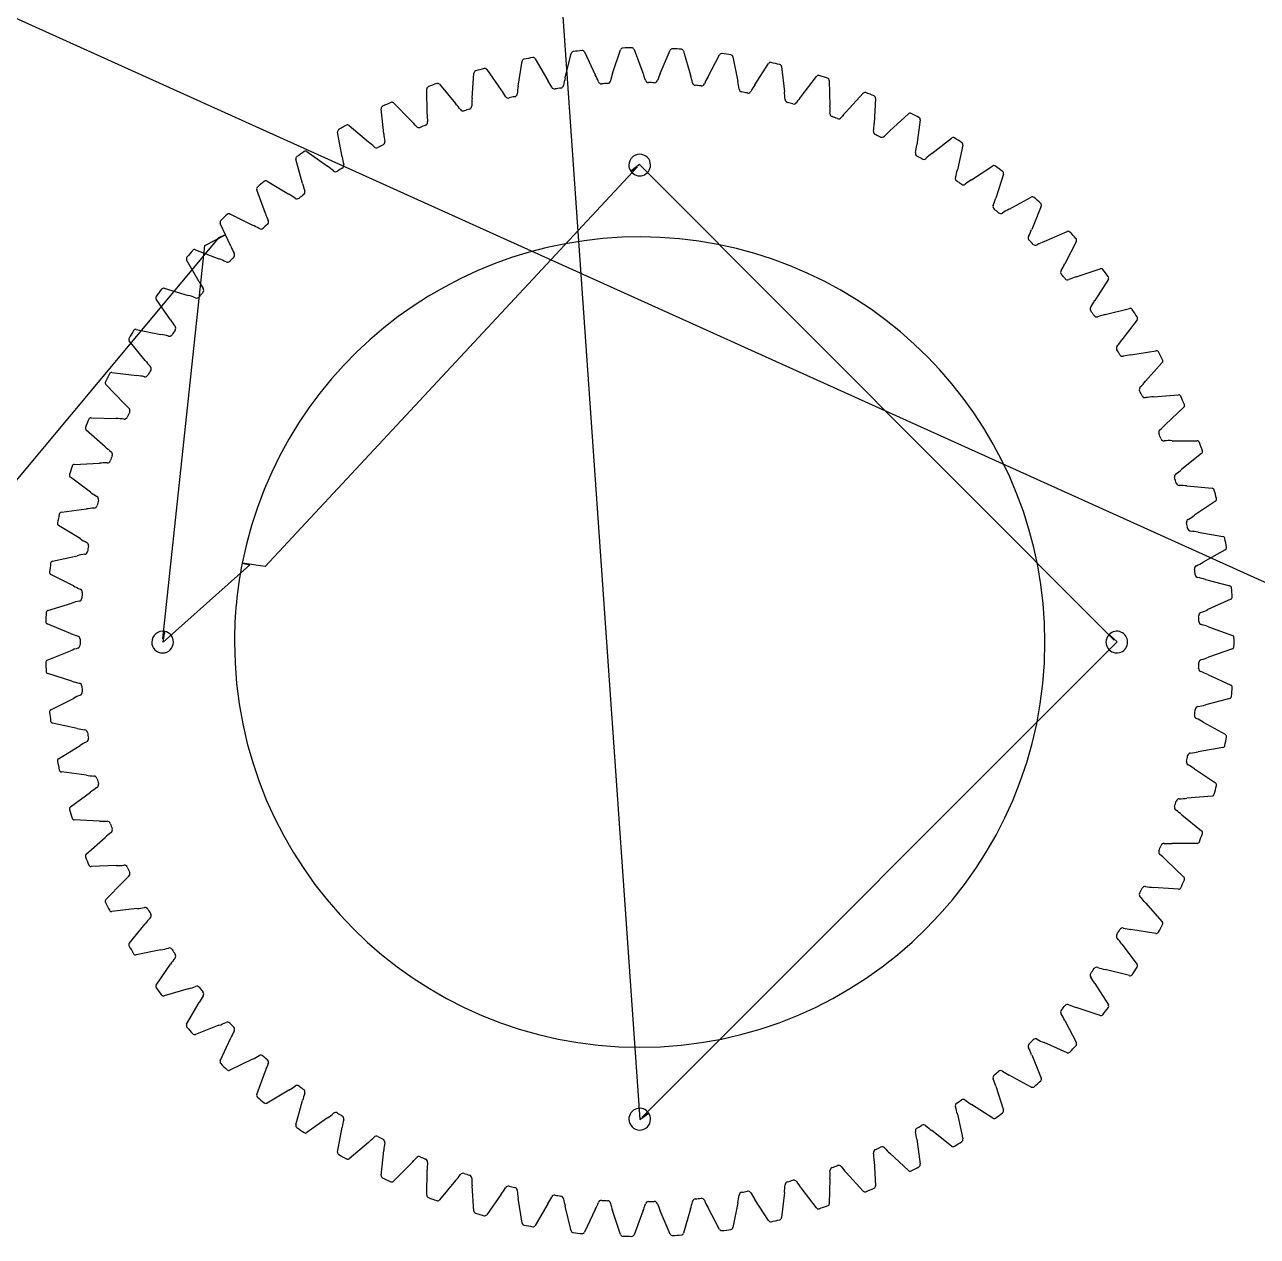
# Model space of a CAD drawing. Header units: inches. Extents: x 0.1 to 47.9, y 0.4 to 46.5.
# Drawn here: x 32.02 to 40, y 0.4 to 8.25 of the extents above; entities that cross this region are included whole.
import ezdxf

# ---------------------------------------------------------------- set-up
doc = ezdxf.new("R2010")
doc.units = ezdxf.units.IN
for name, color, linetype in [('10', 7, 'CONTINUOUS'), ('3', 7, 'CONTINUOUS'), ('9', 7, 'CONTINUOUS')]:
    doc.layers.add(name, color=color, linetype=linetype)

msp = doc.modelspace()

# ---------------------------------------------------------------- linework, layer by layer
at = {"layer": '10', "color": 10, "linetype": 'CONTINUOUS'}
for p, q in [((30.1251, 9.1201), (40.9117, 4.2479)), ((35.4872, 8.5059), (36.0018, 1.1569)), ((35.9843, 7.3274), (33.5737, 4.7393)), ((39.0746, 4.2629), (35.9982, 7.3431)), ((33.2706, 6.8697), (31.0888, 4.2525)), ((32.9113, 4.2704), (33.1836, 6.8198)), ((33.474, 4.7502), (32.9125, 4.2495)), ((36.0157, 1.1726), (39.0927, 4.2522))]:
    msp.add_line(p, q, dxfattribs=at)
at = {"layer": '3', "color": 3, "linetype": 'CONTINUOUS'}
for p, q in [((35.6419, 8.073), (35.7125, 7.9257)), ((35.8246, 7.9327), (35.8761, 8.0877)), ((35.9631, 8.0895), (36.021, 7.9369)), ((36.1334, 7.9345), (36.1977, 8.0846)), ((36.2845, 8.0791), (36.3295, 7.9222)), ((35.2129, 7.8519), (35.2378, 8.0133)), ((35.3233, 8.0296), (35.4059, 7.8887)), ((35.517, 7.9052), (35.5554, 8.0639)), ((36.4412, 7.9104), (36.5179, 8.0546)), ((36.6039, 8.0419), (36.6356, 7.8817)), ((36.746, 7.8607), (36.8344, 7.9979)), ((34.9142, 7.7734), (34.9256, 7.9363)), ((35.0094, 7.9597), (35.1035, 7.8263)), ((36.9191, 7.9781), (36.9373, 7.8158)), ((37.0455, 7.7856), (37.1451, 7.915)), ((34.6232, 7.6702), (34.6209, 7.8335)), ((34.7024, 7.8638), (34.8074, 7.7387)), ((37.2278, 7.8881), (37.2324, 7.7249)), ((37.3377, 7.6857), (37.4478, 7.8063)), ((37.5279, 7.7726), (37.5188, 7.6096)), ((34.3418, 7.543), (34.3259, 7.7055)), ((34.4046, 7.7426), (34.5196, 7.6267)), ((37.6205, 7.5617), (37.7403, 7.6727)), ((34.1179, 7.5968), (34.2423, 7.491)), ((37.8173, 7.6324), (37.7946, 7.4707)), ((34.0721, 7.3927), (34.0426, 7.5533)), ((37.8919, 7.4145), (38.0206, 7.5151)), ((33.8445, 7.4276), (33.9772, 7.3325)), ((38.094, 7.4685), (38.0578, 7.3092)), ((33.8159, 7.2204), (33.7731, 7.3779)), ((38.1501, 7.2451), (38.2867, 7.3345)), ((38.356, 7.2819), (38.3066, 7.1263)), ((33.5862, 7.2361), (33.7264, 7.1524)), ((33.575, 7.0272), (33.5191, 7.1806)), ((38.3931, 7.0547), (38.5368, 7.1324)), ((38.6014, 7.0742), (38.5392, 6.9232)), ((33.3169, 6.8886), (33.2826, 6.9628)), ((33.3447, 7.0236), (33.4915, 6.952)), ((33.3511, 6.8145), (33.3169, 6.8886)), ((38.6194, 6.8446), (38.7691, 6.91)), ((33.122, 6.7917), (33.2742, 6.7326)), ((38.8286, 6.8466), (38.754, 6.7014)), ((33.1458, 6.5839), (33.0651, 6.7259)), ((38.8274, 6.6163), (38.9819, 6.669)), ((39.036, 6.6008), (38.9494, 6.4623)), ((32.9605, 6.3369), (32.8683, 6.4716)), ((32.9194, 6.542), (33.076, 6.4958)), ((39.0155, 6.3714), (39.1739, 6.4109)), ((39.222, 6.3385), (39.1242, 6.2078)), ((32.7384, 6.2761), (32.8984, 6.2433)), ((32.7966, 6.0752), (32.6933, 6.2017)), ((39.1824, 6.1117), (39.3436, 6.1378)), ((32.5803, 5.9961), (32.7424, 5.9768)), ((39.3855, 6.0616), (39.2771, 5.9395)), ((32.6551, 5.8007), (32.5416, 5.9182)), ((39.327, 5.8388), (39.4898, 5.8514)), ((39.5252, 5.7719), (39.4069, 5.6593)), ((32.4462, 5.7038), (32.6094, 5.6981)), ((32.537, 5.5154), (32.4142, 5.623)), ((39.4483, 5.5549), (39.6116, 5.5537)), ((39.6402, 5.4716), (39.5129, 5.3693)), ((32.337, 5.4014), (32.5001, 5.4093)), ((32.4433, 5.2212), (32.3118, 5.3181)), ((39.5454, 5.2617), (39.708, 5.247)), ((32.2535, 5.0908), (32.4154, 5.1124)), ((39.7296, 5.1627), (39.5943, 5.0714)), ((32.3745, 4.9202), (32.2354, 5.0057)), ((39.6176, 4.9615), (39.7784, 4.9332)), ((32.1963, 4.7744), (32.3558, 4.8094)), ((39.7929, 4.8474), (39.6504, 4.7678)), ((32.3311, 4.6145), (32.1854, 4.6881)), ((39.6645, 4.6563), (39.8223, 4.6146)), ((32.1657, 4.4542), (32.3217, 4.5025)), ((39.8296, 4.5279), (39.6809, 4.4605)), ((32.3135, 4.3062), (32.1621, 4.3673)), ((39.6856, 4.3483), (39.8395, 4.2935)), ((32.1621, 4.1327), (32.3135, 4.1938)), ((39.8395, 4.2065), (39.6856, 4.1517)), ((32.3217, 3.9975), (32.1657, 4.0458)), ((39.6809, 4.0395), (39.8296, 3.9721)), ((32.1854, 3.8119), (32.3311, 3.8855)), ((39.8223, 3.8854), (39.6645, 3.8437)), ((32.3558, 3.6906), (32.1963, 3.7256)), ((39.6504, 3.7322), (39.7929, 3.6526)), ((32.2354, 3.4943), (32.3745, 3.5798)), ((39.7784, 3.5668), (39.6176, 3.5385)), ((32.4154, 3.3876), (32.2535, 3.4092)), ((39.5943, 3.4286), (39.7296, 3.3373)), ((32.3118, 3.1819), (32.4433, 3.2788)), ((39.708, 3.253), (39.5454, 3.2383)), ((39.5129, 3.1307), (39.6402, 3.0284)), ((32.5001, 3.0907), (32.337, 3.0986)), ((32.4142, 2.877), (32.537, 2.9846)), ((39.6116, 2.9463), (39.4483, 2.9451)), ((32.6094, 2.8019), (32.4462, 2.7962)), ((39.4069, 2.8407), (39.5252, 2.7281)), ((32.5416, 2.5818), (32.6551, 2.6993)), ((39.4898, 2.6486), (39.327, 2.6612)), ((39.2771, 2.5605), (39.3855, 2.4384)), ((32.7424, 2.5232), (32.5803, 2.5039)), ((32.6933, 2.2983), (32.7966, 2.4248)), ((39.3436, 2.3622), (39.1824, 2.3883)), ((32.8984, 2.2567), (32.7384, 2.2239)), ((39.1242, 2.2922), (39.222, 2.1615)), ((32.8683, 2.0284), (32.9605, 2.1631)), ((39.1739, 2.0891), (39.0155, 2.1286)), ((33.076, 2.0042), (32.9194, 1.958)), ((38.9494, 2.0377), (39.036, 1.8992)), ((33.0651, 1.7741), (33.1458, 1.9161)), ((38.9819, 1.831), (38.8274, 1.8837)), ((33.2742, 1.7674), (33.122, 1.7083)), ((38.754, 1.7986), (38.8286, 1.6534)), ((33.2826, 1.5372), (33.3511, 1.6855)), ((38.7691, 1.59), (38.6194, 1.6554)), ((33.4915, 1.548), (33.3447, 1.4764)), ((38.5392, 1.5768), (38.6014, 1.4258)), ((33.5191, 1.3194), (33.575, 1.4728)), ((38.5368, 1.3676), (38.3931, 1.4453)), ((38.3066, 1.3737), (38.356, 1.2181)), ((33.7264, 1.3476), (33.5862, 1.2639)), ((33.7731, 1.1221), (33.8159, 1.2796)), ((38.2867, 1.1655), (38.1501, 1.2549)), ((33.9772, 1.1675), (33.8445, 1.0724)), ((38.0578, 1.1908), (38.094, 1.0315)), ((34.0426, 0.9467), (34.0721, 1.1073)), ((38.0206, 0.9849), (37.8919, 1.0855)), ((34.2423, 1.009), (34.1179, 0.9032)), ((37.7946, 1.0293), (37.8173, 0.8676)), ((34.3259, 0.7945), (34.3418, 0.957)), ((37.5188, 0.8904), (37.5279, 0.7274)), ((37.7403, 0.8273), (37.6205, 0.9383)), ((34.5196, 0.8733), (34.4046, 0.7574)), ((34.6209, 0.6665), (34.6232, 0.8298)), ((37.4478, 0.6937), (37.3377, 0.8143)), ((34.8074, 0.7613), (34.7024, 0.6362)), ((34.9256, 0.5637), (34.9142, 0.7266)), ((37.2324, 0.7751), (37.2278, 0.6119)), ((35.1035, 0.6737), (35.0094, 0.5403)), ((35.2378, 0.4867), (35.2129, 0.6481)), ((36.8344, 0.5021), (36.746, 0.6393)), ((36.9373, 0.6842), (36.9191, 0.5219)), ((37.1451, 0.585), (37.0455, 0.7144)), ((35.4059, 0.6113), (35.3233, 0.4704)), ((35.5554, 0.4361), (35.517, 0.5948)), ((35.7125, 0.5743), (35.6419, 0.427)), ((35.8761, 0.4123), (35.8246, 0.5673)), ((36.021, 0.5631), (35.9631, 0.4105)), ((36.1977, 0.4154), (36.1334, 0.5655)), ((36.3295, 0.5778), (36.2845, 0.4209)), ((36.5179, 0.4454), (36.4412, 0.5896)), ((36.6356, 0.6183), (36.6039, 0.4581))]:
    msp.add_line(p, q, dxfattribs=at)
for centre, radius, start, end in [((35.5707, 8.0602), 0.0157, 96.4288, 166.3991), ((36, 4.25), 3.85, 95.5712, 96.4288), ((35.6278, 8.0662), 0.0157, 25.6009, 95.5712), ((35.891, 8.0827), 0.0157, 91.6288, 161.5991), ((36, 4.25), 3.85, 90.7712, 91.6288), ((35.9484, 8.0839), 0.0157, 20.8009, 90.7712), ((36.2121, 8.0784), 0.0157, 86.8288, 156.7991), ((36, 4.25), 3.85, 85.9712, 86.8288), ((36.2694, 8.0748), 0.0157, 16.0009, 85.9712), ((35.2534, 8.0109), 0.0157, 101.2288, 171.1991), ((36, 4.25), 3.85, 100.3712, 101.2288), ((35.3097, 8.0216), 0.0157, 30.4009, 100.3712), ((36.5317, 8.0472), 0.0157, 82.0288, 151.9991), ((36, 4.25), 3.85, 81.1712, 82.0288), ((36.5885, 8.0389), 0.0157, 11.2009, 81.1712), ((36.8476, 7.9894), 0.0157, 77.2288, 147.1991), ((36, 4.25), 3.85, 76.3712, 77.2288), ((36.9035, 7.9763), 0.0157, 6.4009, 76.3712), ((34.9413, 7.9352), 0.0157, 106.0288, 175.9991), ((36, 4.25), 3.85, 105.1712, 106.0288), ((34.9966, 7.9507), 0.0157, 35.2009, 105.1712), ((35.3501, 7.7374), 0.4084, 20.46406, 27.45763), ((36.2077, 7.7913), 0.4084, 159.74237, 166.73594), ((35.6442, 7.7795), 0.4084, 15.66406, 22.65763), ((36.5033, 7.7615), 0.4084, 154.94237, 161.93594), ((35.9407, 7.7969), 0.4084, 10.86406, 17.85763), ((36.7954, 7.7071), 0.4084, 150.14237, 157.13594), ((37.1575, 7.9054), 0.0157, 72.4288, 142.3991), ((36, 4.25), 3.85, 71.5712, 72.4288), ((34.6366, 7.8337), 0.0157, 110.8288, 180.7991), ((36, 4.25), 3.85, 109.9712, 110.8288), ((34.6904, 7.8537), 0.0157, 40.0009, 109.9712), ((34.7776, 7.5802), 0.4084, 30.06406, 37.05763), ((35.6142, 7.7764), 0.4084, 169.34237, 176.33594), ((35.0605, 7.6708), 0.4084, 25.26406, 32.25763), ((35.4488, 7.854), 0.0209, 205.26406, 278.69603), ((36, 4.25), 3.625, 98.10397, 98.69603), ((35.486, 7.8595), 0.0209, 278.10397, 351.53594), ((35.9107, 7.7963), 0.4084, 164.54237, 171.53594), ((35.7523, 7.8875), 0.0209, 200.46406, 273.89603), ((36, 4.25), 3.625, 93.30397, 93.89603), ((35.7899, 7.8898), 0.0209, 273.30397, 346.73594), ((36.0575, 7.8954), 0.0209, 195.66406, 269.09603), ((36, 4.25), 3.625, 88.50397, 89.09603), ((36.0952, 7.8947), 0.0209, 268.50397, 341.93594), ((36.3624, 7.8778), 0.0209, 190.86406, 264.29603), ((36, 4.25), 3.625, 83.70397, 84.29603), ((36.3998, 7.8739), 0.0209, 263.70397, 337.13594), ((36.2378, 7.7895), 0.4084, 6.06406, 13.05763), ((36.6647, 7.8348), 0.0209, 186.06406, 259.49603), ((37.0819, 7.6284), 0.4084, 145.34237, 152.33594), ((37.2121, 7.8877), 0.0157, 1.6009, 71.5712), ((34.3934, 7.7315), 0.0157, 44.8009, 114.7712), ((35.3205, 7.7317), 0.4084, 174.14237, 181.13594), ((35.1491, 7.7952), 0.0209, 210.06406, 283.49603), ((36, 4.25), 3.625, 102.90397, 103.49603), ((35.1858, 7.8038), 0.0209, 282.90397, 356.33594), ((36, 4.25), 3.625, 78.90397, 79.49603), ((36.7017, 7.8277), 0.0209, 258.90397, 332.33594), ((36.5331, 7.7571), 0.4084, 1.26406, 8.25763), ((36.9623, 7.7666), 0.0209, 181.26406, 254.69603), ((36, 4.25), 3.625, 74.10397, 74.69603), ((37.3608, 7.526), 0.4084, 140.54237, 147.53594), ((37.4594, 7.7957), 0.0157, 67.6288, 137.5991), ((36, 4.25), 3.85, 66.7712, 67.6288), ((37.5123, 7.7735), 0.0157, 356.8009, 66.7712), ((34.3415, 7.7071), 0.0157, 115.6288, 185.5991), ((36, 4.25), 3.85, 114.7712, 115.6288), ((35.0316, 7.6627), 0.4084, 178.94237, 185.93594), ((34.5032, 7.4662), 0.4084, 34.86406, 41.85763), ((34.8555, 7.7116), 0.0209, 214.86406, 288.29603), ((36, 4.25), 3.625, 107.70397, 108.29603), ((34.8913, 7.7232), 0.0209, 287.70397, 1.13594), ((36.9986, 7.7565), 0.0209, 254.10397, 327.53594), ((36.8247, 7.7002), 0.4084, 356.46406, 3.45763), ((37.2532, 7.6738), 0.0209, 176.46406, 249.89603), ((37.6302, 7.4007), 0.4084, 135.74237, 142.73594), ((37.7509, 7.6612), 0.0157, 62.8288, 132.7991), ((36, 4.25), 3.85, 61.9712, 62.8288), ((36, 4.25), 3.85, 119.5712, 120.4288), ((34.1078, 7.5848), 0.0157, 49.6009, 119.5712), ((34.2393, 7.3297), 0.4084, 39.66406, 46.65763), ((34.5698, 7.6037), 0.0209, 219.66406, 293.09603), ((36, 4.25), 3.625, 112.50397, 113.09603), ((34.6045, 7.6183), 0.0209, 292.50397, 5.93594), ((36, 4.25), 3.625, 69.30397, 69.89603), ((37.2885, 7.6606), 0.0209, 249.30397, 322.73594), ((37.1105, 7.6191), 0.4084, 351.66406, 358.65763), ((37.8018, 7.6346), 0.0157, 352.0009, 61.9712), ((34.0581, 7.5562), 0.0157, 120.4288, 190.3991), ((34.7494, 7.5697), 0.4084, 183.74237, 190.73594), ((37.5353, 7.5569), 0.0209, 171.66406, 245.09603), ((36, 4.25), 3.625, 64.50397, 65.09603), ((37.5694, 7.5408), 0.0209, 244.50397, 317.93594), ((37.8881, 7.2532), 0.4084, 130.94237, 137.93594), ((38.0302, 7.5027), 0.0157, 58.0288, 127.9991), ((36, 4.25), 3.85, 57.1712, 58.0288), ((36, 4.25), 3.85, 124.3712, 125.2288), ((33.8353, 7.4148), 0.0157, 54.4009, 124.3712), ((33.9878, 7.1715), 0.4084, 44.46406, 51.45763), ((34.2942, 7.4722), 0.0209, 224.46406, 297.89603), ((36, 4.25), 3.625, 117.30397, 117.89603), ((34.3276, 7.4897), 0.0209, 297.30397, 10.73594), ((37.3885, 7.5144), 0.4084, 346.86406, 353.85763), ((38.0787, 7.4719), 0.0157, 347.2009, 57.1712), ((33.7882, 7.3821), 0.0157, 125.2288, 195.1991), ((34.476, 7.4534), 0.4084, 188.54237, 195.53594), ((36, 7.3406), 0.0703, 360, 180), ((37.8066, 7.4168), 0.0209, 166.86406, 240.29603), ((36, 4.25), 3.625, 59.70397, 60.29603), ((37.8392, 7.398), 0.0209, 239.70397, 313.13594), ((38.1328, 7.0847), 0.4084, 126.14237, 133.13594), ((33.7504, 6.9929), 0.4084, 49.26406, 56.25763), ((34.0306, 7.3182), 0.0209, 229.26406, 302.69603), ((36, 4.25), 3.625, 122.10397, 122.69603), ((34.0624, 7.3384), 0.0209, 302.10397, 15.53594), ((36, 7.3406), 0.0703, 180, 213.75), ((36, 7.3406), 0.0703, 213.75, 0), ((37.6568, 7.3867), 0.4084, 342.06406, 349.05763), ((38.2953, 7.3214), 0.0157, 53.2288, 123.1991), ((36, 4.25), 3.85, 52.3712, 53.2288), ((38.341, 7.2867), 0.0157, 342.4009, 52.3712), ((33.5339, 7.186), 0.0157, 130.0288, 199.9991), ((36, 4.25), 3.85, 129.1712, 130.0288), ((33.5781, 7.2226), 0.0157, 59.2009, 129.1712), ((34.2133, 7.3146), 0.4084, 193.34237, 200.33594), ((38.0653, 7.2545), 0.0209, 162.06406, 235.49603), ((36, 4.25), 3.625, 54.90397, 55.49603), ((38.0962, 7.233), 0.0209, 234.90397, 308.33594), ((38.3625, 6.8963), 0.4084, 121.34237, 128.33594), ((33.5288, 6.795), 0.4084, 54.06406, 61.05763), ((33.7807, 7.1426), 0.0209, 234.06406, 307.49603), ((36, 4.25), 3.625, 126.90397, 127.49603), ((33.8107, 7.1654), 0.0209, 306.90397, 20.33594), ((37.9135, 7.2371), 0.4084, 337.26406, 344.25763), ((38.5442, 7.1186), 0.0157, 48.4288, 118.3991), ((36, 4.25), 3.85, 47.5712, 48.4288), ((38.3094, 7.0712), 0.0209, 157.26406, 230.69603), ((36, 4.25), 3.625, 50.10397, 50.69603), ((38.3385, 7.0472), 0.0209, 230.10397, 303.53594), ((38.5756, 6.6893), 0.4084, 116.54237, 123.53594), ((38.5869, 7.0802), 0.0157, 337.6009, 47.5712), ((33.2969, 6.9693), 0.0157, 134.8288, 204.7991), ((36, 4.25), 3.85, 133.9712, 134.8288), ((33.3379, 7.0095), 0.0157, 64.0009, 133.9712), ((33.3245, 6.5793), 0.4084, 58.86406, 65.85763), ((36, 4.25), 3.625, 131.70397, 132.29603), ((33.9631, 7.1544), 0.4084, 198.14237, 205.13594), ((33.5744, 6.972), 0.0209, 311.70397, 25.13594), ((36, 4.25), 2.625, 360, 168.75), ((33.5465, 6.9468), 0.0209, 238.86406, 312.29603), ((38.5374, 6.868), 0.0209, 152.46406, 225.89603), ((38.1567, 7.0665), 0.4084, 332.46406, 339.45763), ((38.7754, 6.8956), 0.0157, 43.6288, 113.5991), ((36, 4.25), 3.85, 42.7712, 43.6288), ((33.1163, 6.7771), 0.0157, 68.8009, 138.7712), ((33.7272, 6.9737), 0.4084, 202.94237, 209.93594), ((36, 4.25), 3.625, 45.30397, 45.89603), ((38.5643, 6.8417), 0.0209, 225.30397, 298.73594), ((38.7707, 6.4652), 0.4084, 111.74237, 118.73594), ((38.8146, 6.8538), 0.0157, 332.8009, 42.7712), ((33.0788, 6.7336), 0.0157, 139.6288, 209.5991), ((36, 4.25), 3.85, 138.7712, 139.6288), ((33.1389, 6.3473), 0.4084, 63.66406, 70.65763), ((33.3294, 6.732), 0.0209, 243.66406, 317.09603), ((36, 4.25), 3.625, 136.50397, 137.09603), ((33.3552, 6.7595), 0.0209, 316.50397, 29.93594), ((38.7476, 6.6465), 0.0209, 147.66406, 221.09603), ((38.3848, 6.8762), 0.4084, 327.66406, 334.65763), ((36, 4.25), 3.625, 40.50397, 41.09603), ((38.987, 6.6541), 0.0157, 38.8288, 108.7991), ((36, 4.25), 3.85, 37.9712, 38.8288), ((33.5073, 6.774), 0.4084, 207.74237, 214.73594), ((38.7722, 6.618), 0.0209, 220.50397, 293.93594), ((38.9464, 6.2256), 0.4084, 106.94237, 113.93594), ((39.0226, 6.6091), 0.0157, 328.0009, 37.9712), ((32.8812, 6.4805), 0.0157, 144.4288, 214.3991), ((36, 4.25), 3.85, 143.5712, 144.4288), ((32.9149, 6.5269), 0.0157, 73.6009, 143.5712), ((32.9735, 6.1005), 0.4084, 68.46406, 75.45763), ((33.1311, 6.4998), 0.0209, 248.46406, 321.89603), ((36, 4.25), 3.625, 141.30397, 141.89603), ((33.1545, 6.5294), 0.0209, 321.30397, 34.73594), ((38.9385, 6.4082), 0.0209, 142.86406, 216.29603), ((36, 4.25), 3.625, 35.70397, 36.29603), ((38.5962, 6.6674), 0.4084, 322.86406, 329.85763), ((39.1777, 6.3957), 0.0157, 34.0288, 103.9991), ((36, 4.25), 3.85, 33.1712, 34.0288), ((33.3048, 6.5566), 0.4084, 212.54237, 219.53594), ((38.9606, 6.3777), 0.0209, 215.70397, 289.13594), ((39.1014, 5.9721), 0.4084, 102.14237, 109.13594), ((39.2095, 6.3479), 0.0157, 323.2009, 33.1712), ((36, 4.25), 3.85, 148.3712, 149.2288), ((32.7352, 6.2608), 0.0157, 78.4009, 148.3712), ((32.8292, 5.8408), 0.4084, 73.26406, 80.25763), ((32.9529, 6.2519), 0.0209, 253.26406, 326.69603), ((36, 4.25), 3.625, 146.10397, 146.69603), ((32.9737, 6.2833), 0.0209, 326.10397, 39.53594), ((32.7055, 6.2117), 0.0157, 149.2288, 219.1991), ((39.1088, 6.1548), 0.0209, 138.06406, 211.49603), ((38.7894, 6.4417), 0.4084, 318.06406, 325.05763), ((33.1213, 6.3229), 0.4084, 217.34237, 224.33594), ((36, 4.25), 3.625, 30.90397, 31.49603), ((39.1283, 6.1225), 0.0209, 210.90397, 284.33594), ((39.2346, 5.7066), 0.4084, 97.34237, 104.33594), ((39.3461, 6.1223), 0.0157, 29.2288, 99.1991), ((36, 4.25), 3.85, 28.3712, 29.2288), ((39.3737, 6.072), 0.0157, 318.4009, 28.3712), ((32.5784, 5.9805), 0.0157, 83.2009, 153.1712), ((36, 4.25), 3.625, 150.90397, 151.49603), ((32.8142, 6.0229), 0.0209, 330.90397, 44.33594), ((32.5529, 5.9291), 0.0157, 154.0288, 223.9991), ((36, 4.25), 3.85, 153.1712, 154.0288), ((32.7073, 5.5699), 0.4084, 78.06406, 85.05763), ((32.796, 5.9899), 0.0209, 258.06406, 331.49603), ((38.963, 6.2006), 0.4084, 313.26406, 320.25763), ((39.2573, 5.8879), 0.0209, 133.26406, 206.69603), ((36, 4.25), 3.625, 26.10397, 26.69603), ((39.274, 5.8542), 0.0209, 206.10397, 279.53594), ((39.3451, 5.4308), 0.4084, 92.54237, 99.53594), ((39.491, 5.8357), 0.0157, 24.4288, 94.3991), ((36, 4.25), 3.85, 23.5712, 24.4288), ((32.9579, 6.0748), 0.4084, 222.14237, 229.13594), ((32.677, 5.7501), 0.0209, 335.70397, 49.13594), ((39.5144, 5.7833), 0.0157, 313.6009, 23.5712), ((36, 4.25), 3.85, 157.9712, 158.8288), ((32.4456, 5.6881), 0.0157, 88.0009, 157.9712), ((32.6084, 5.2897), 0.4084, 82.86406, 89.85763), ((32.6617, 5.7157), 0.0209, 262.86406, 336.29603), ((36, 4.25), 3.625, 155.70397, 156.29603), ((32.4245, 5.6348), 0.0157, 158.8288, 228.7991), ((39.3829, 5.6096), 0.0209, 128.46406, 201.89603), ((36, 4.25), 3.625, 21.30397, 21.89603), ((39.1158, 5.9458), 0.4084, 308.46406, 315.45763), ((32.8159, 5.8138), 0.4084, 226.94237, 233.93594), ((39.3968, 5.5746), 0.0209, 201.30397, 274.73594), ((39.4322, 5.1468), 0.4084, 87.74237, 94.73594), ((39.6115, 5.538), 0.0157, 19.6288, 89.5991), ((36, 4.25), 3.85, 18.7712, 19.6288), ((36, 4.25), 3.625, 160.50397, 161.09603), ((32.5631, 5.4668), 0.0209, 340.50397, 53.93594), ((39.6304, 5.4838), 0.0157, 308.8009, 18.7712), ((36, 4.25), 3.85, 162.7712, 163.6288), ((32.3378, 5.3857), 0.0157, 92.8009, 162.7712), ((32.5333, 5.0023), 0.4084, 87.66406, 94.65763), ((32.5507, 5.4312), 0.0209, 267.66406, 341.09603), ((39.2468, 5.6791), 0.4084, 303.66406, 310.65763), ((32.3212, 5.3307), 0.0157, 163.6288, 233.5991), ((39.4848, 5.3218), 0.0209, 123.66406, 197.09603), ((36, 4.25), 3.625, 16.50397, 17.09603), ((39.4957, 5.2857), 0.0209, 196.50397, 269.93594), ((32.6962, 5.5419), 0.4084, 231.74237, 238.73594), ((32.4734, 5.1749), 0.0209, 345.30397, 58.73594), ((39.4952, 4.8564), 0.4084, 82.94237, 89.93594), ((39.7066, 5.2313), 0.0157, 14.8288, 84.7991), ((36, 4.25), 3.85, 13.9712, 14.8288), ((32.4825, 4.7095), 0.4084, 92.46406, 99.45763), ((32.464, 5.1384), 0.0209, 272.46406, 345.89603), ((36, 4.25), 3.625, 165.30397, 165.89603), ((39.7209, 5.1757), 0.0157, 304.0009, 13.9712), ((36, 4.25), 3.85, 167.5712, 168.4288), ((32.2556, 5.0752), 0.0157, 97.6009, 167.5712), ((39.5623, 5.0264), 0.0209, 118.86406, 192.29603), ((39.355, 5.4024), 0.4084, 298.86406, 305.85763), ((32.2436, 5.0191), 0.0157, 168.4288, 238.3991), ((36, 4.25), 3.625, 11.70397, 12.29603), ((39.5701, 4.9896), 0.0209, 191.70397, 265.13594), ((39.5337, 4.5618), 0.4084, 78.14237, 85.13594), ((32.5997, 5.2609), 0.4084, 236.54237, 243.53594), ((32.4083, 4.8766), 0.0209, 350.10397, 63.53594), ((36, 4.25), 3.625, 170.10397, 170.69603), ((39.7757, 4.9177), 0.0157, 10.0288, 79.9991), ((36, 4.25), 3.85, 9.1712, 10.0288), ((32.4563, 4.4136), 0.4084, 97.26406, 104.25763), ((32.4021, 4.8394), 0.0209, 277.26406, 350.69603), ((39.7853, 4.8611), 0.0157, 299.2009, 9.1712), ((36, 4.25), 3.85, 172.3712, 173.2288), ((32.1996, 4.759), 0.0157, 102.4009, 172.3712), ((36, 4.25), 2.625, 168.75, 180), ((39.6147, 4.7256), 0.0209, 114.06406, 187.49603), ((36, 4.25), 3.625, 6.90397, 7.49603), ((39.4397, 5.1176), 0.4084, 294.06406, 301.05763), ((32.1925, 4.7021), 0.0157, 173.2288, 243.1991), ((39.6195, 4.6883), 0.0209, 186.90397, 260.33594), ((39.5474, 4.265), 0.4084, 73.34237, 80.33594), ((32.527, 4.9728), 0.4084, 241.34237, 248.33594), ((32.3685, 4.5738), 0.0209, 354.90397, 68.33594), ((36, 4.25), 3.625, 174.90397, 175.49603), ((39.8183, 4.5994), 0.0157, 5.2288, 75.1991), ((36, 4.25), 3.85, 4.3712, 5.2288), ((32.4551, 4.1165), 0.4084, 102.06406, 109.05763), ((32.3654, 4.5363), 0.0209, 282.06406, 355.49603), ((39.8231, 4.5422), 0.0157, 294.4009, 4.3712), ((36, 4.25), 3.85, 177.1712, 178.0288), ((32.1704, 4.4392), 0.0157, 107.2009, 177.1712), ((39.6419, 4.4215), 0.0209, 109.26406, 182.69603), ((36, 4.25), 3.625, 2.10397, 2.69603), ((39.5002, 4.8268), 0.4084, 289.26406, 296.25763), ((32.168, 4.3819), 0.0157, 178.0288, 247.9991), ((32.9094, 4.25), 0.0703, 78.75, 180), ((32.9094, 4.25), 0.0703, 360, 78.75), ((39.0906, 4.25), 0.0703, 360, 135), ((39.6434, 4.3839), 0.0209, 182.10397, 255.53594), ((39.5362, 3.9681), 0.4084, 68.54237, 75.53594), ((32.4787, 4.6797), 0.4084, 246.14237, 253.13594), ((32.3541, 4.2688), 0.0209, 359.70397, 73.13594), ((36, 4.25), 3.625, 179.70397, 180.29603), ((32.9094, 4.25), 0.0703, 180, 360), ((36, 4.25), 2.625, 180, 360), ((39.0906, 4.25), 0.0703, 135, 225), ((39.0906, 4.25), 0.0703, 225, 0), ((39.8342, 4.2787), 0.0157, 0.4288, 70.3991), ((36, 4.25), 3.85, 359.5712, 0.4288), ((32.4787, 3.8203), 0.4084, 106.86406, 113.85763), ((32.3541, 4.2312), 0.0209, 286.86406, 0.29603), ((39.8342, 4.2213), 0.0157, 289.6009, 359.5712), ((32.168, 4.1181), 0.0157, 112.0009, 181.9712), ((36, 4.25), 3.85, 181.9712, 182.8288), ((36, 4.25), 3.625, 357.30397, 357.89603), ((39.6419, 4.0785), 0.0209, 177.30397, 250.73594), ((39.6434, 4.1161), 0.0209, 104.46406, 177.89603), ((39.5362, 4.5319), 0.4084, 284.46406, 291.45763), ((32.1704, 4.0608), 0.0157, 182.8288, 252.7991), ((32.4551, 4.3835), 0.4084, 250.94237, 257.93594), ((39.5002, 3.6732), 0.4084, 63.74237, 70.73594), ((32.3654, 3.9637), 0.0209, 4.50397, 77.93594), ((32.3685, 3.9262), 0.0209, 291.66406, 5.09603), ((36, 4.25), 3.625, 184.50397, 185.09603), ((39.8231, 3.9578), 0.0157, 355.6288, 65.5991), ((36, 4.25), 3.85, 354.7712, 355.6288), ((32.527, 3.5272), 0.4084, 111.66406, 118.65763), ((39.5474, 4.235), 0.4084, 279.66406, 286.65763), ((39.8183, 3.9006), 0.0157, 284.8009, 354.7712), ((32.1925, 3.7979), 0.0157, 116.8009, 186.7712), ((36, 4.25), 3.85, 186.7712, 187.6288), ((39.6147, 3.7744), 0.0209, 172.50397, 245.93594), ((36, 4.25), 3.625, 352.50397, 353.09603), ((39.6195, 3.8117), 0.0209, 99.66406, 173.09603), ((39.4397, 3.3824), 0.4084, 58.94237, 65.93594), ((32.1996, 3.741), 0.0157, 187.6288, 257.5991), ((32.4563, 4.0864), 0.4084, 255.74237, 262.73594), ((32.4021, 3.6606), 0.0209, 9.30397, 82.73594), ((32.5997, 3.2391), 0.4084, 116.46406, 123.45763), ((32.4083, 3.6234), 0.0209, 296.46406, 9.89603), ((36, 4.25), 3.625, 189.30397, 189.89603), ((36, 4.25), 3.85, 349.9712, 350.8288), ((39.7853, 3.6389), 0.0157, 350.8288, 60.7991), ((36, 4.25), 3.625, 347.70397, 348.29603), ((39.5701, 3.5104), 0.0209, 94.86406, 168.29603), ((39.5337, 3.9382), 0.4084, 274.86406, 281.85763), ((39.7757, 3.5823), 0.0157, 280.0009, 349.9712), ((32.2436, 3.4809), 0.0157, 121.6009, 191.5712), ((36, 4.25), 3.85, 191.5712, 192.4288), ((39.5623, 3.4736), 0.0209, 167.70397, 241.13594), ((39.355, 3.0976), 0.4084, 54.14237, 61.13594), ((32.2556, 3.4248), 0.0157, 192.4288, 262.3991), ((32.4825, 3.7905), 0.4084, 260.54237, 267.53594), ((32.464, 3.3616), 0.0209, 14.10397, 87.53594), ((36, 4.25), 3.625, 194.10397, 194.69603), ((32.6962, 2.9581), 0.4084, 121.26406, 128.25763), ((32.4734, 3.3251), 0.0209, 301.26406, 14.69603), ((36, 4.25), 3.85, 345.1712, 346.0288), ((39.7209, 3.3243), 0.0157, 346.0288, 55.9991), ((36, 4.25), 3.625, 342.90397, 343.49603), ((39.4957, 3.2143), 0.0209, 90.06406, 163.49603), ((39.4952, 3.6436), 0.4084, 270.06406, 277.05763), ((39.7066, 3.2687), 0.0157, 275.2009, 345.1712), ((32.3212, 3.1693), 0.0157, 126.4009, 196.3712), ((36, 4.25), 3.85, 196.3712, 197.2288), ((39.4848, 3.1782), 0.0209, 162.90397, 236.33594), ((39.2468, 2.8209), 0.4084, 49.34237, 56.33594), ((32.3378, 3.1143), 0.0157, 197.2288, 267.1991), ((32.5333, 3.4977), 0.4084, 265.34237, 272.33594), ((32.5507, 3.0688), 0.0209, 18.90397, 92.33594), ((36, 4.25), 3.625, 198.90397, 199.49603), ((32.5631, 3.0332), 0.0209, 306.06406, 19.49603), ((32.8159, 2.6862), 0.4084, 126.06406, 133.05763), ((39.6115, 2.962), 0.0157, 270.4009, 340.3712), ((36, 4.25), 3.85, 340.3712, 341.2288), ((39.6304, 3.0162), 0.0157, 341.2288, 51.1991), ((32.4245, 2.8652), 0.0157, 131.2009, 201.1712), ((39.3829, 2.8904), 0.0209, 158.10397, 231.53594), ((36, 4.25), 3.625, 338.10397, 338.69603), ((39.3968, 2.9254), 0.0209, 85.26406, 158.69603), ((39.4322, 3.3532), 0.4084, 265.26406, 272.25763), ((36, 4.25), 3.85, 201.1712, 202.0288), ((32.4456, 2.8119), 0.0157, 202.0288, 271.9991), ((32.6084, 3.2103), 0.4084, 270.14237, 277.13594), ((32.6617, 2.7843), 0.0209, 23.70397, 97.13594), ((39.1158, 2.5542), 0.4084, 44.54237, 51.53594), ((32.9579, 2.4252), 0.4084, 130.86406, 137.85763), ((36, 4.25), 3.625, 203.70397, 204.29603), ((32.677, 2.7499), 0.0209, 310.86406, 24.29603), ((39.5144, 2.7167), 0.0157, 336.4288, 46.3991), ((36, 4.25), 3.625, 333.30397, 333.89603), ((39.274, 2.6458), 0.0209, 80.46406, 153.89603), ((39.3451, 3.0692), 0.4084, 260.46406, 267.45763), ((39.491, 2.6643), 0.0157, 265.6009, 335.5712), ((36, 4.25), 3.85, 335.5712, 336.4288), ((32.5529, 2.5709), 0.0157, 136.0009, 205.9712), ((36, 4.25), 3.85, 205.9712, 206.8288), ((39.2573, 2.6121), 0.0209, 153.30397, 226.73594), ((38.963, 2.2994), 0.4084, 39.74237, 46.73594), ((32.5784, 2.5195), 0.0157, 206.8288, 276.7991), ((32.7073, 2.9301), 0.4084, 274.94237, 281.93594), ((32.796, 2.5101), 0.0209, 28.50397, 101.93594), ((36, 4.25), 3.625, 208.50397, 209.09603), ((32.8142, 2.4771), 0.0209, 315.66406, 29.09603), ((33.1213, 2.1771), 0.4084, 135.66406, 142.65763), ((39.1283, 2.3775), 0.0209, 75.66406, 149.09603), ((39.2346, 2.7934), 0.4084, 255.66406, 262.65763), ((36, 4.25), 3.85, 330.7712, 331.6288), ((39.3737, 2.428), 0.0157, 331.6288, 41.5991), ((39.1088, 2.3452), 0.0209, 148.50397, 221.93594), ((36, 4.25), 3.625, 328.50397, 329.09603), ((38.7894, 2.0583), 0.4084, 34.94237, 41.93594), ((39.3461, 2.3777), 0.0157, 260.8009, 330.7712), ((32.7055, 2.2883), 0.0157, 140.8009, 210.7712), ((36, 4.25), 3.85, 210.7712, 211.6288), ((32.8292, 2.6592), 0.4084, 279.74237, 286.73594), ((32.9529, 2.2481), 0.0209, 33.30397, 106.73594), ((36, 4.25), 3.625, 213.30397, 213.89603), ((32.7352, 2.2392), 0.0157, 211.6288, 281.5991), ((33.3048, 1.9434), 0.4084, 140.46406, 147.45763), ((32.9737, 2.2167), 0.0209, 320.46406, 33.89603), ((39.2095, 2.1521), 0.0157, 326.8288, 36.7991), ((38.9385, 2.0918), 0.0209, 143.70397, 217.13594), ((36, 4.25), 3.625, 323.70397, 324.29603), ((38.5962, 1.8326), 0.4084, 30.14237, 37.13594), ((38.9606, 2.1223), 0.0209, 70.86406, 144.29603), ((39.1014, 2.5279), 0.4084, 250.86406, 257.85763), ((39.1777, 2.1043), 0.0157, 256.0009, 325.9712), ((36, 4.25), 3.85, 325.9712, 326.8288), ((32.8812, 2.0195), 0.0157, 145.6009, 215.5712), ((36, 4.25), 3.85, 215.5712, 216.4288), ((32.9735, 2.3995), 0.4084, 284.54237, 291.53594), ((33.1311, 2.0002), 0.0209, 38.10397, 111.53594), ((36, 4.25), 3.625, 218.10397, 218.69603), ((32.9149, 1.9731), 0.0157, 216.4288, 286.3991), ((33.5073, 1.726), 0.4084, 145.26406, 152.25763), ((33.1545, 1.9706), 0.0209, 325.26406, 38.69603), ((38.7476, 1.8535), 0.0209, 138.90397, 212.33594), ((38.3848, 1.6238), 0.4084, 25.34237, 32.33594), ((36, 4.25), 3.625, 318.90397, 319.49603), ((38.7722, 1.882), 0.0209, 66.06406, 139.49603), ((38.9464, 2.2744), 0.4084, 246.06406, 253.05763), ((36, 4.25), 3.85, 321.1712, 322.0288), ((39.0226, 1.8909), 0.0157, 322.0288, 31.9991), ((33.0788, 1.7664), 0.0157, 150.4009, 220.3712), ((33.1389, 2.1527), 0.4084, 289.34237, 296.33594), ((33.3294, 1.768), 0.0209, 42.90397, 116.33594), ((36, 4.25), 3.625, 222.90397, 223.49603), ((38.987, 1.8459), 0.0157, 251.2009, 321.1712), ((36, 4.25), 3.85, 220.3712, 221.2288), ((33.1163, 1.7229), 0.0157, 221.2288, 291.1991), ((33.7272, 1.5263), 0.4084, 150.06406, 157.05763), ((33.3552, 1.7405), 0.0209, 330.06406, 43.49603), ((38.5643, 1.6583), 0.0209, 61.26406, 134.69603), ((38.5374, 1.632), 0.0209, 134.10397, 207.53594), ((38.1567, 1.4335), 0.4084, 20.54237, 27.53594), ((36, 4.25), 3.625, 314.10397, 314.69603), ((38.7707, 2.0348), 0.4084, 241.26406, 248.25763), ((36, 4.25), 3.85, 316.3712, 317.2288), ((38.8146, 1.6462), 0.0157, 317.2288, 27.1991), ((33.2969, 1.5307), 0.0157, 155.2009, 225.1712), ((36, 4.25), 3.85, 225.1712, 226.0288), ((33.3245, 1.9207), 0.4084, 294.14237, 301.13594), ((33.5465, 1.5532), 0.0209, 47.70397, 121.13594), ((36, 4.25), 3.625, 227.70397, 228.29603), ((33.9631, 1.3456), 0.4084, 154.86406, 161.85763), ((33.5744, 1.528), 0.0209, 334.86406, 48.29603), ((38.7754, 1.6044), 0.0157, 246.4009, 316.3712), ((33.3379, 1.4905), 0.0157, 226.0288, 295.9991), ((38.3094, 1.4288), 0.0209, 129.30397, 202.73594), ((36, 4.25), 3.625, 309.30397, 309.89603), ((38.3385, 1.4528), 0.0209, 56.46406, 129.89603), ((38.5756, 1.8107), 0.4084, 236.46406, 243.45763), ((33.5288, 1.705), 0.4084, 298.94237, 305.93594), ((33.7807, 1.3574), 0.0209, 52.50397, 125.93594), ((36, 4.25), 3.625, 232.50397, 233.09603), ((37.9135, 1.2629), 0.4084, 15.74237, 22.73594), ((38.5442, 1.3814), 0.0157, 241.6009, 311.5712), ((36, 4.25), 3.85, 311.5712, 312.4288), ((38.5869, 1.4198), 0.0157, 312.4288, 22.3991), ((33.5339, 1.314), 0.0157, 160.0009, 229.9712), ((36, 4.25), 3.85, 229.9712, 230.8288), ((34.2133, 1.1854), 0.4084, 159.66406, 166.65763), ((33.8107, 1.3346), 0.0209, 339.66406, 53.09603), ((36, 4.25), 3.625, 304.50397, 305.09603), ((38.0962, 1.267), 0.0209, 51.66406, 125.09603), ((38.3625, 1.6037), 0.4084, 231.66406, 238.65763), ((33.5781, 1.2774), 0.0157, 230.8288, 300.7991), ((34.0306, 1.1818), 0.0209, 57.30397, 130.73594), ((36, 4.25), 3.625, 237.30397, 237.89603), ((36, 1.1594), 0.0703, 33.75, 180), ((36, 1.1594), 0.0703, 360, 33.75), ((38.0653, 1.2455), 0.0209, 124.50397, 197.93594), ((37.6568, 1.1133), 0.4084, 10.94237, 17.93594), ((36, 4.25), 3.85, 306.7712, 307.6288), ((38.341, 1.2133), 0.0157, 307.6288, 17.5991), ((33.7882, 1.1179), 0.0157, 164.8009, 234.7712), ((33.7504, 1.5071), 0.4084, 303.74237, 310.73594), ((34.476, 1.0466), 0.4084, 164.46406, 171.45763), ((34.0624, 1.1616), 0.0209, 344.46406, 57.89603), ((36, 1.1594), 0.0703, 180, 360), ((36, 4.25), 3.625, 299.70397, 300.29603), ((37.8392, 1.102), 0.0209, 46.86406, 120.29603), ((38.2953, 1.1786), 0.0157, 236.8009, 306.7712), ((36, 4.25), 3.85, 234.7712, 235.6288), ((33.8353, 1.0852), 0.0157, 235.6288, 305.5991), ((33.9878, 1.3285), 0.4084, 308.54237, 315.53594), ((34.2942, 1.0278), 0.0209, 62.10397, 135.53594), ((36, 4.25), 3.625, 242.10397, 242.69603), ((37.8066, 1.0832), 0.0209, 119.70397, 193.13594), ((37.3885, 0.9856), 0.4084, 6.14237, 13.13594), ((38.1328, 1.4153), 0.4084, 226.86406, 233.85763), ((34.3276, 1.0103), 0.0209, 349.26406, 62.69603), ((34.7494, 0.9303), 0.4084, 169.26406, 176.25763), ((37.5353, 0.9431), 0.0209, 114.90397, 188.33594), ((36, 4.25), 3.625, 294.90397, 295.49603), ((37.5694, 0.9592), 0.0209, 42.06406, 115.49603), ((37.8881, 1.2468), 0.4084, 222.06406, 229.05763), ((38.0302, 0.9973), 0.0157, 232.0009, 301.9712), ((36, 4.25), 3.85, 301.9712, 302.8288), ((38.0787, 1.0281), 0.0157, 302.8288, 12.7991), ((34.0581, 0.9438), 0.0157, 169.6009, 239.5712), ((36, 4.25), 3.85, 239.5712, 240.4288), ((34.1078, 0.9152), 0.0157, 240.4288, 310.3991), ((34.2393, 1.1703), 0.4084, 313.34237, 320.33594), ((34.5698, 0.8963), 0.0209, 66.90397, 140.33594), ((36, 4.25), 3.625, 246.90397, 247.49603), ((34.6045, 0.8817), 0.0209, 354.06406, 67.49603), ((35.0316, 0.8373), 0.4084, 174.06406, 181.05763), ((37.1105, 0.8809), 0.4084, 1.34237, 8.33594), ((34.5032, 1.0338), 0.4084, 318.14237, 325.13594), ((34.8555, 0.7884), 0.0209, 71.70397, 145.13594), ((36, 4.25), 3.625, 251.70397, 252.29603), ((37.2532, 0.8262), 0.0209, 110.10397, 183.53594), ((36.8247, 0.7998), 0.4084, 356.54237, 3.53594), ((36, 4.25), 3.625, 290.10397, 290.69603), ((37.2885, 0.8394), 0.0209, 37.26406, 110.69603), ((37.6302, 1.0993), 0.4084, 217.26406, 224.25763), ((37.7509, 0.8388), 0.0157, 227.2009, 297.1712), ((36, 4.25), 3.85, 297.1712, 298.0288), ((37.8018, 0.8654), 0.0157, 298.0288, 7.9991), ((34.3415, 0.7929), 0.0157, 174.4009, 244.3712), ((36, 4.25), 3.85, 244.3712, 245.2288), ((34.3934, 0.7685), 0.0157, 245.2288, 315.1991), ((34.8913, 0.7768), 0.0209, 358.86406, 72.29603), ((35.3205, 0.7683), 0.4084, 178.86406, 185.85763), ((35.1491, 0.7048), 0.0209, 76.50397, 149.93594), ((36, 4.25), 3.625, 256.50397, 257.09603), ((36.5331, 0.7429), 0.4084, 351.74237, 358.73594), ((36.9623, 0.7334), 0.0209, 105.30397, 178.73594), ((36, 4.25), 3.625, 285.30397, 285.89603), ((36.9986, 0.7435), 0.0209, 32.46406, 105.89603), ((37.3608, 0.974), 0.4084, 212.46406, 219.45763), ((37.5123, 0.7265), 0.0157, 293.2288, 3.1991), ((34.6366, 0.6663), 0.0157, 179.2009, 249.1712), ((36, 4.25), 3.85, 249.1712, 250.0288), ((34.7776, 0.9198), 0.4084, 322.94237, 329.93594), ((35.1858, 0.6962), 0.0209, 3.66406, 77.09603), ((35.6142, 0.7236), 0.4084, 183.66406, 190.65763), ((35.0605, 0.8292), 0.4084, 327.74237, 334.73594), ((35.4488, 0.646), 0.0209, 81.30397, 154.73594), ((36, 4.25), 3.625, 261.30397, 261.89603), ((35.486, 0.6405), 0.0209, 8.46406, 81.89603), ((35.9107, 0.7037), 0.4084, 188.46406, 195.45763), ((36.3624, 0.6222), 0.0209, 95.70397, 169.13594), ((36, 4.25), 3.625, 275.70397, 276.29603), ((36.3998, 0.6261), 0.0209, 22.86406, 96.29603), ((36.2378, 0.7105), 0.4084, 346.94237, 353.93594), ((36.6647, 0.6652), 0.0209, 100.50397, 173.93594), ((36, 4.25), 3.625, 280.50397, 281.09603), ((36.7017, 0.6723), 0.0209, 27.66406, 101.09603), ((37.0819, 0.8716), 0.4084, 207.66406, 214.65763), ((37.4594, 0.7043), 0.0157, 222.4009, 292.3712), ((36, 4.25), 3.85, 292.3712, 293.2288), ((34.6904, 0.6463), 0.0157, 250.0288, 319.9991), ((34.9413, 0.5648), 0.0157, 184.0009, 253.9712), ((35.3501, 0.7626), 0.4084, 332.54237, 339.53594), ((35.7523, 0.6125), 0.0209, 86.10397, 159.53594), ((36, 4.25), 3.625, 266.10397, 266.69603), ((35.7899, 0.6102), 0.0209, 13.26406, 86.69603), ((36.2077, 0.7087), 0.4084, 193.26406, 200.25763), ((35.6442, 0.7205), 0.4084, 337.34237, 344.33594), ((36.0575, 0.6046), 0.0209, 90.90397, 164.33594), ((36, 4.25), 3.625, 270.90397, 271.49603), ((36.0952, 0.6053), 0.0209, 18.06406, 91.49603), ((36.5033, 0.7385), 0.4084, 198.06406, 205.05763), ((35.9407, 0.7031), 0.4084, 342.14237, 349.13594), ((36.7954, 0.7929), 0.4084, 202.86406, 209.85763), ((37.1575, 0.5946), 0.0157, 217.6009, 287.5712), ((36, 4.25), 3.85, 287.5712, 288.4288), ((37.2121, 0.6123), 0.0157, 288.4288, 358.3991), ((36, 4.25), 3.85, 253.9712, 254.8288), ((34.9966, 0.5493), 0.0157, 254.8288, 324.7991), ((35.2534, 0.4891), 0.0157, 188.8009, 258.7712), ((36.8476, 0.5106), 0.0157, 212.8009, 282.7712), ((36, 4.25), 3.85, 282.7712, 283.6288), ((36.9035, 0.5237), 0.0157, 283.6288, 353.5991), ((36, 4.25), 3.85, 258.7712, 259.6288), ((35.3097, 0.4784), 0.0157, 259.6288, 329.5991), ((35.5707, 0.4398), 0.0157, 193.6009, 263.5712), ((36, 4.25), 3.85, 263.5712, 264.4288), ((35.6278, 0.4338), 0.0157, 264.4288, 334.3991), ((35.891, 0.4173), 0.0157, 198.4009, 268.3712), ((36, 4.25), 3.85, 268.3712, 269.2288), ((35.9484, 0.4161), 0.0157, 269.2288, 339.1991), ((36.2121, 0.4216), 0.0157, 203.2009, 273.1712), ((36, 4.25), 3.85, 273.1712, 274.0288), ((36.2694, 0.4252), 0.0157, 274.0288, 343.9991), ((36.5317, 0.4528), 0.0157, 208.0009, 277.9712), ((36, 4.25), 3.85, 277.9712, 278.8288), ((36.5885, 0.4611), 0.0157, 278.8288, 348.7991)]:
    msp.add_arc(centre, radius, start, end, dxfattribs=at)
at = {"layer": '9', "color": 9, "linetype": 'CONTINUOUS'}
for p, q in [((35.9982, 7.3431), (35.9415, 7.3015)), ((35.9415, 7.3015), (35.9843, 7.3274)), ((33.1836, 6.8198), (33.3169, 6.8886)), ((33.3169, 6.8886), (33.2706, 6.8697)), ((33.5737, 4.7393), (33.4254, 4.7621)), ((33.4254, 4.7621), (33.474, 4.7502)), ((32.9232, 4.319), (32.9113, 4.2704)), ((32.9125, 4.2495), (32.9232, 4.319)), ((39.0927, 4.2522), (39.0408, 4.2997)), ((39.0408, 4.2997), (39.0746, 4.2629)), ((36.0018, 1.1569), (36.0585, 1.1985)), ((36.0585, 1.1985), (36.0157, 1.1726))]:
    msp.add_line(p, q, dxfattribs=at)

doc.saveas('drawing.dxf')
